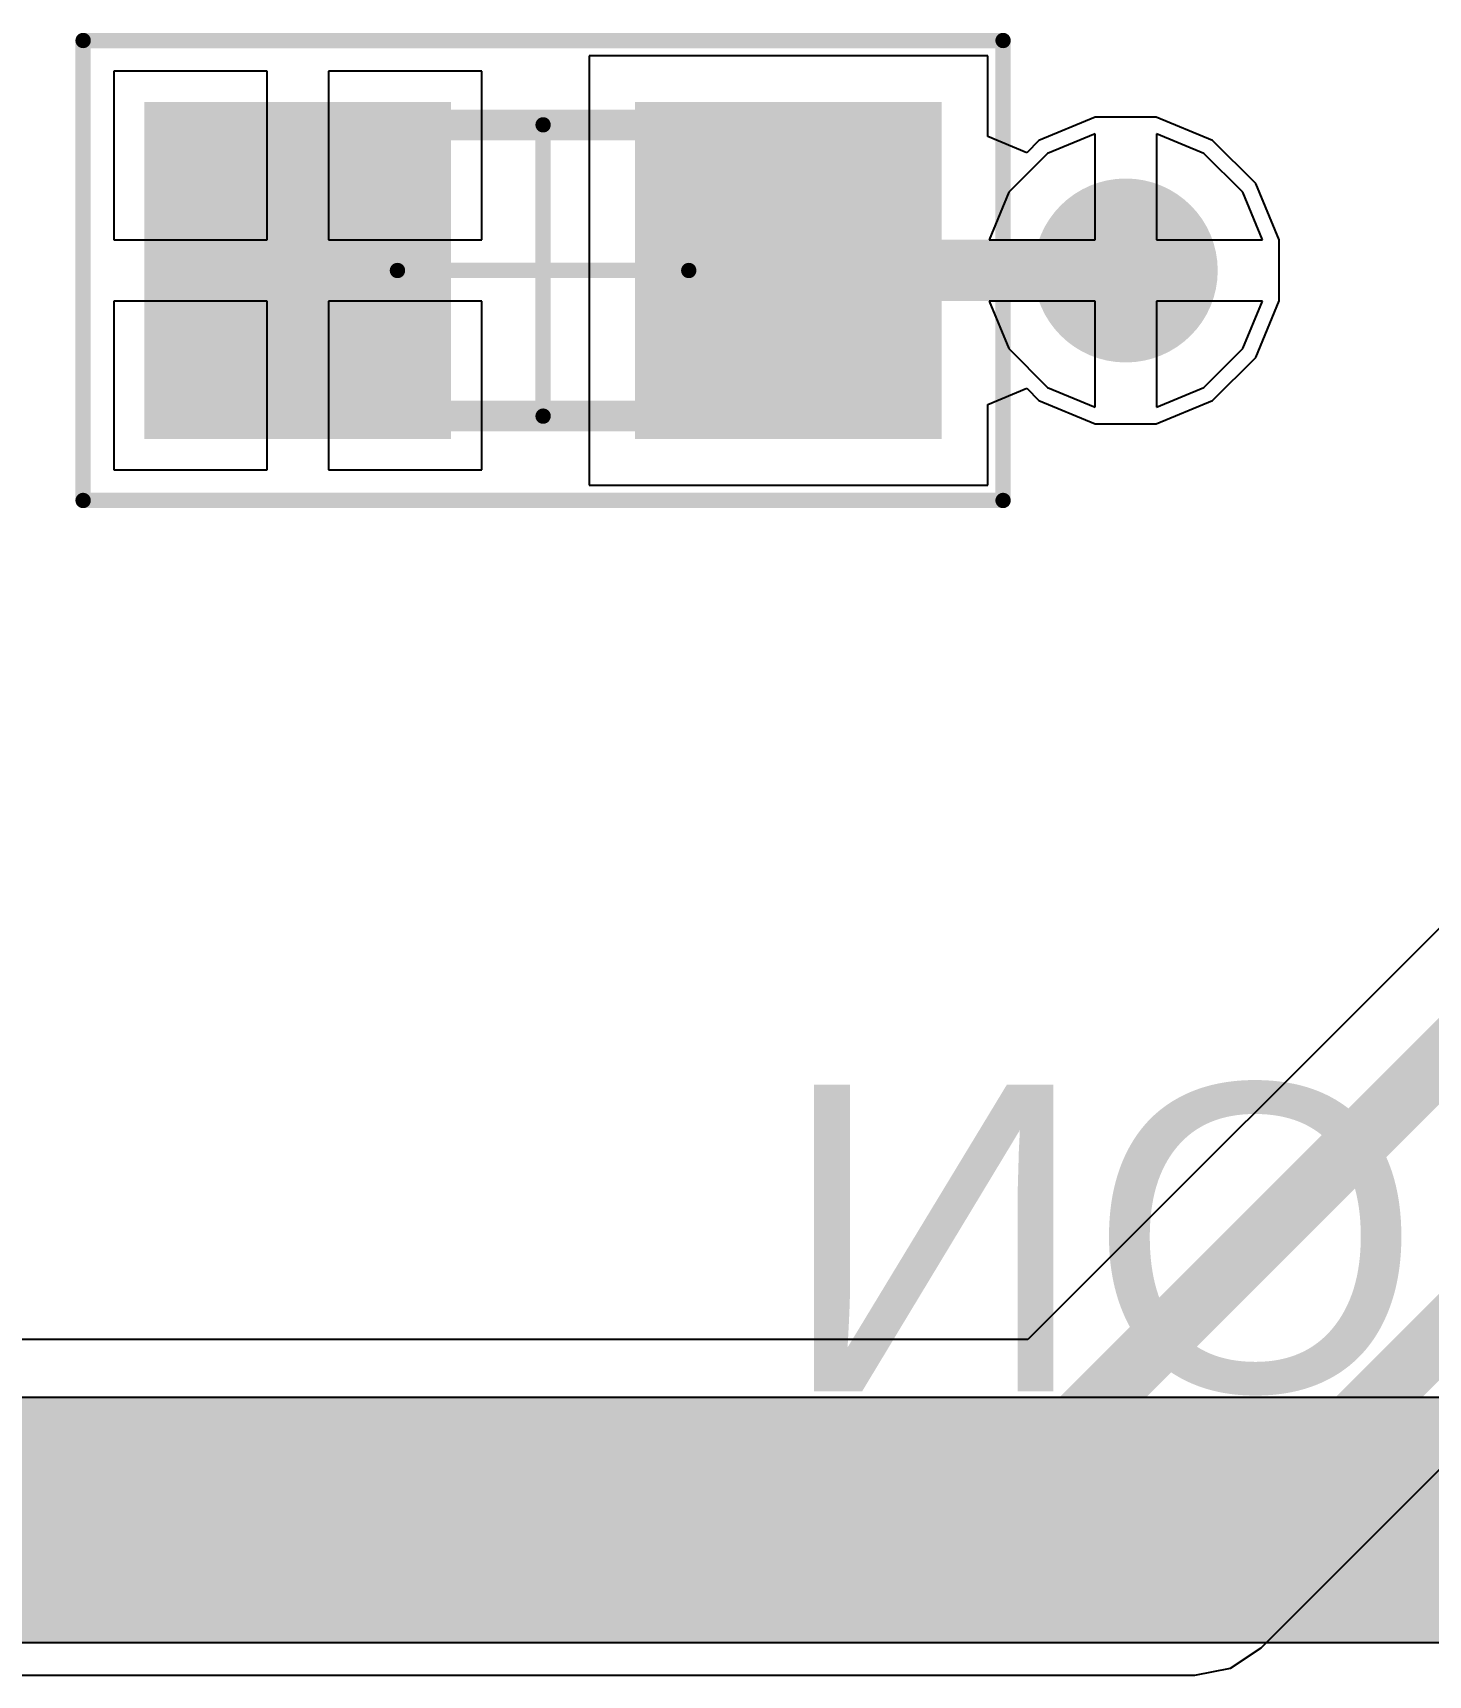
# Model space of a CAD drawing. Header units: inches. Extents: x -5 to 179, y -47 to 8.
# Drawn here: x 68.24 to 72.79, y -31.88 to -26.52 of the extents above; entities that cross this region are included whole.
import ezdxf

# ---------------------------------------------------------------- set-up
doc = ezdxf.new("R2010")
doc.units = ezdxf.units.IN
for name, color, linetype in [('Bottom 3D Body', 56, 'Continuous'), ('Bottom Courtyard', 56, 'Continuous'), ('Bottom Layer', 5, 'Continuous'), ('Bottom Overlay', 54, 'Continuous'), ('Bottom Paste', 16, 'Continuous'), ('Bottom Solder', 6, 'Continuous'), ('Mechanical 1', 6, 'Continuous'), ('Top Layer', 1, 'Continuous'), ('Top Solder', 216, 'Continuous'), ('Via Holes', 16, 'Continuous')]:
    doc.layers.add(name, color=color, linetype=linetype)
doc.styles.add('Arial', font='', dxfattribs={"height": 0.2})
doc.styles.get('Arial').set_extended_font_data('Arial')

# ---------------------------------------------------------------- blocks, each defined once
blk = doc.blocks.new('CAPC0603_1608_55_N_B_1007')
at = {"layer": 'Bottom Layer'}
for points in [[(-0.3499980299999999, 0.5000002699999999), (-0.34999803, -0.50000027), (-1.24999877, -0.5000002699999999), (-1.24999877, 0.50000027)], [(1.25000131, 0.5000002699999999), (1.25000131, -0.50000027), (0.3500005699999999, -0.5000002699999999), (0.3500005700000001, 0.50000027)]]:
    blk.add_hatch(color=5, dxfattribs=at).paths.add_polyline_path(points)
at = {"layer": 'Bottom Paste'}
for points in [[(-0.3499980299999999, 0.5000002699999999), (-0.34999803, -0.50000027), (-1.24999877, -0.5000002699999999), (-1.24999877, 0.50000027)], [(1.25000131, 0.5000002699999999), (1.25000131, -0.50000027), (0.3500005699999999, -0.5000002699999999), (0.3500005700000001, 0.50000027)]]:
    blk.add_hatch(color=16, dxfattribs=at).paths.add_polyline_path(points)
at = {"layer": 'Bottom Solder'}
for points in [[(-0.2999981299999999, 0.5500001699999999), (-0.29999813, -0.5500001700000001), (-1.29999867, -0.5500001699999999), (-1.29999867, 0.5500001700000001)], [(1.30000121, 0.5500001699999999), (1.30000121, -0.5500001700000001), (0.3000006699999999, -0.5500001699999999), (0.3000006700000001, 0.5500001700000001)]]:
    blk.add_hatch(color=6, dxfattribs=at).paths.add_polyline_path(points)
at = {"layer": 'Bottom 3D Body'}
for points in [[(-0.87499952, 0.47500032, 0.0999998, 0.0999998, 0), (0.8750020599999999, 0.47500032, 0.0999998, 0.0999998, 0)], [(-0.87499952, -0.47499778, 0.0999998, 0.0999998, 0), (-0.87499952, 0.47500032, 0.0999998, 0.0999998, 0)], [(0.8750020599999999, -0.47499778, 0.0999998, 0.0999998, 0), (0.8750020599999999, 0.47500032, 0.0999998, 0.0999998, 0)], [(-0.87499952, -0.47499778, 0.0999998, 0.0999998, 0), (0.8750020599999999, -0.47499778, 0.0999998, 0.0999998, 0)]]:
    blk.add_lwpolyline(points, format="xyseb", dxfattribs=at)
for points in [[(-0.8999982, 0.47500032, 0.0499999, 0.0499999, 1), (-0.8500008399999999, 0.47500032, 0.0499999, 0.0499999, 1)], [(-0.8999982, 0.47500032, 0.0499999, 0.0499999, 1), (-0.8500008399999999, 0.47500032, 0.0499999, 0.0499999, 1)], [(0.85000338, 0.47500032, 0.0499999, 0.0499999, 1), (0.90000074, 0.47500032, 0.0499999, 0.0499999, 1)], [(0.85000338, 0.47500032, 0.0499999, 0.0499999, 1), (0.90000074, 0.47500032, 0.0499999, 0.0499999, 1)], [(-0.8999982, -0.47499778, 0.0499999, 0.0499999, 1), (-0.8500008399999999, -0.47499778, 0.0499999, 0.0499999, 1)], [(-0.8999982, -0.47499778, 0.0499999, 0.0499999, 1), (-0.8500008399999999, -0.47499778, 0.0499999, 0.0499999, 1)], [(0.85000338, -0.47499778, 0.0499999, 0.0499999, 1), (0.90000074, -0.47499778, 0.0499999, 0.0499999, 1)], [(0.85000338, -0.47499778, 0.0499999, 0.0499999, 1), (0.90000074, -0.47499778, 0.0499999, 0.0499999, 1)]]:
    blk.add_lwpolyline(points, format="xyseb", close=True, dxfattribs=at)
at = {"layer": 'Bottom Courtyard'}
for points in [[(-1.49999954, 0.75000104, 0.0499999, 0.0499999, 0), (1.50000208, 0.75000104, 0.0499999, 0.0499999, 0)], [(-1.49999954, -0.7499985, 0.0499999, 0.0499999, 0), (-1.49999954, 0.75000104, 0.0499999, 0.0499999, 0)], [(1.50000208, -0.7499985, 0.0499999, 0.0499999, 0), (1.50000208, 0.75000104, 0.0499999, 0.0499999, 0)], [(2.54e-06, -0.47499778, 0.0499999, 0.0499999, 0), (2.54e-06, 0.47500032, 0.0499999, 0.0499999, 0)], [(-0.47499778, 0, 0.0499999, 0.0499999, 0), (0.47500286, 0, 0.0499999, 0.0499999, 0)], [(-1.49999954, -0.7499985, 0.0499999, 0.0499999, 0), (1.50000208, -0.7499985, 0.0499999, 0.0499999, 0)]]:
    blk.add_lwpolyline(points, format="xyseb", dxfattribs=at)
for points in [[(-1.51249888, 0.75000104, 0.02499868, 0.02499868, 1), (-1.4875002, 0.75000104, 0.02499868, 0.02499868, 1)], [(-1.51249888, 0.75000104, 0.02499868, 0.02499868, 1), (-1.4875002, 0.75000104, 0.02499868, 0.02499868, 1)], [(1.48750274, 0.75000104, 0.02499868, 0.02499868, 1), (1.51250142, 0.75000104, 0.02499868, 0.02499868, 1)], [(1.48750274, 0.75000104, 0.02499868, 0.02499868, 1), (1.51250142, 0.75000104, 0.02499868, 0.02499868, 1)], [(-0.0124968, 0.47500032, 0.02499868, 0.02499868, 1), (0.01250188, 0.47500032, 0.02499868, 0.02499868, 1)], [(-0.48749712, 0, 0.02499868, 0.02499868, 1), (-0.46249844, 0, 0.02499868, 0.02499868, 1)], [(0.46250352, 0, 0.02499868, 0.02499868, 1), (0.4875022, 0, 0.02499868, 0.02499868, 1)], [(-0.0124968, -0.47499778, 0.02499868, 0.02499868, 1), (0.01250188, -0.47499778, 0.02499868, 0.02499868, 1)], [(-1.51249888, -0.7499985, 0.02499868, 0.02499868, 1), (-1.4875002, -0.7499985, 0.02499868, 0.02499868, 1)], [(-1.51249888, -0.7499985, 0.02499868, 0.02499868, 1), (-1.4875002, -0.7499985, 0.02499868, 0.02499868, 1)], [(1.48750274, -0.7499985, 0.02499868, 0.02499868, 1), (1.51250142, -0.7499985, 0.02499868, 0.02499868, 1)], [(1.48750274, -0.7499985, 0.02499868, 0.02499868, 1), (1.51250142, -0.7499985, 0.02499868, 0.02499868, 1)]]:
    blk.add_lwpolyline(points, format="xyseb", close=True, dxfattribs=at)

msp = doc.modelspace()

# ---------------------------------------------------------------- hatches: boundary and pattern name
at = {"layer": 'Bottom Layer'}
h = msp.add_hatch(color=5, dxfattribs=at)
edge = h.paths.add_edge_path()
edge.add_arc((71.79999864, -27.29999874), 0.2999994, 0, 360)
at = {"layer": 'Top Layer'}
h = msp.add_hatch(color=1, dxfattribs=at)
edge = h.paths.add_edge_path()
edge.add_arc((71.79999864, -27.29999874), 0.2999994, 0, 360)
at = {"layer": 'Via Holes'}
h = msp.add_hatch(color=7, dxfattribs=at)
edge = h.paths.add_edge_path()
edge.add_arc((71.79999864, -27.29999874), 0.1499997, 0, 360)

# ---------------------------------------------------------------- linework, layer by layer
at = {"layer": 'Bottom Layer'}
for p, q in [((71.34999954, -26.60000014), (70.05000213999999, -26.60000014)), ((70.05000213999999, -26.60000014), (70.05000213999999, -27.99999734)), ((71.34999954, -26.86328384), (71.34999954, -26.60000014)), ((69.00000424, -26.65000004), (68.5000027, -26.65000004)), ((68.5000027, -26.65000004), (68.5000027, -27.20000148)), ((69.00000424, -27.20000148), (69.00000424, -26.65000004)), ((69.7000003, -26.65000004), (69.20000384, -26.65000004)), ((69.20000384, -26.65000004), (69.20000384, -27.20000148)), ((69.7000003, -27.20000148), (69.7000003, -26.65000004)), ((71.70054239999999, -26.79999974), (71.51677086, -26.87611846)), ((71.89945488, -26.79999974), (71.70054239999999, -26.79999974)), ((72.08322641999999, -26.87611846), (71.89945488, -26.79999974)), ((71.47699954, -26.91588978), (71.34999954, -26.86328384)), ((71.51677086, -26.87611846), (71.47699954, -26.91588978)), ((72.22387892, -27.01677096), (72.08322641999999, -26.87611846)), ((72.29999763999999, -27.2005425), (72.22387892, -27.01677096)), ((68.5000027, -27.20000148), (69.00000424, -27.20000148)), ((69.20000384, -27.20000148), (69.7000003, -27.20000148)), ((72.29999763999999, -27.39945498), (72.29999763999999, -27.2005425)), ((69.00000424, -27.40000108), (68.5000027, -27.40000108)), ((68.5000027, -27.40000108), (68.5000027, -27.94999744)), ((69.00000424, -27.94999744), (69.00000424, -27.40000108)), ((69.7000003, -27.40000108), (69.20000384, -27.40000108)), ((69.20000384, -27.40000108), (69.20000384, -27.94999744)), ((69.7000003, -27.94999744), (69.7000003, -27.40000108)), ((72.22387892, -27.58322652), (72.29999763999999, -27.39945498)), ((72.08322641999999, -27.72387902), (72.22387892, -27.58322652)), ((71.34999954, -27.73671364), (71.47699954, -27.6841077)), ((71.47699954, -27.6841077), (71.51677086, -27.72387902)), ((71.34999954, -27.99999734), (71.34999954, -27.73671364)), ((71.51677086, -27.72387902), (71.70054239999999, -27.79999774)), ((71.89945488, -27.79999774), (72.08322641999999, -27.72387902)), ((71.70054239999999, -27.79999774), (71.89945488, -27.79999774)), ((68.5000027, -27.94999744), (69.00000424, -27.94999744)), ((69.20000384, -27.94999744), (69.7000003, -27.94999744)), ((70.05000213999999, -27.99999734), (71.34999954, -27.99999734)), ((72.91912264, -29.34829792), (71.48114228, -30.78627828)), ((72.24128807999999, -31.7912877), (73.75766808, -30.2749077)), ((71.48114228, -30.78627828), (49.76885398, -30.78627828)), ((72.14205282, -31.85759186), (72.24128807999999, -31.7912877)), ((72.02499945999999, -31.88087858), (72.14205282, -31.85759186)), ((49.52500128, -31.88087604), (72.02498676, -31.88087604)), ((72.02498676, -31.88087604), (72.02499945999999, -31.88087858))]:
    msp.add_line(p, q, dxfattribs=at)
for points in [[(70.70000083999999, -27.29999874, 0.1999996, 0.1999996, 0), (71.79999864, -27.29999874, 0.1999996, 0.1999996, 0)], [(71.60784256, -31.09215524, 0.1999996, 0.1999996, 0), (73.2249996, -29.4749982, 0.1999996, 0.1999996, 0)], [(72.02499945999999, -31.57499908, 0.1999996, 0.1999996, 0), (73.82500094, -29.7749976, 0.1999996, 0.1999996, 0)], [(49.64215624, -31.09215524, 0.1999996, 0.1999996, 0), (71.60784256, -31.09215524, 0.1999996, 0.1999996, 0)], [(49.52500128, -31.57499908, 0.1999996, 0.1999996, 0), (72.02499945999999, -31.57499908, 0.1999996, 0.1999996, 0)]]:
    msp.add_lwpolyline(points, format="xyseb", dxfattribs=at)
for points in [[(70.65000094, -27.29999874, 0.0999998, 0.0999998, 1), (70.75000074, -27.29999874, 0.0999998, 0.0999998, 1)], [(71.74999874, -27.29999874, 0.0999998, 0.0999998, 1), (71.84999854, -27.29999874, 0.0999998, 0.0999998, 1)], [(71.55784265999999, -31.09215524, 0.0999998, 0.0999998, 1), (71.65784246, -31.09215524, 0.0999998, 0.0999998, 1)], [(71.55784265999999, -31.09215524, 0.0999998, 0.0999998, 1), (71.65784246, -31.09215524, 0.0999998, 0.0999998, 1)], [(71.97499956, -31.57499908, 0.0999998, 0.0999998, 1), (72.07499935999999, -31.57499908, 0.0999998, 0.0999998, 1)], [(71.97499956, -31.57499908, 0.0999998, 0.0999998, 1), (72.07499935999999, -31.57499908, 0.0999998, 0.0999998, 1)]]:
    msp.add_lwpolyline(points, format="xyseb", close=True, dxfattribs=at)
at = {"layer": 'Mechanical 1'}
msp.add_lwpolyline([(10.92499212, -31.37500456, 0.8000009399999999, 0.8000009399999999, 0), (78.32499956, -31.37499948, 0.8000009399999999, 0.8000009399999999, 0)], format="xyseb", dxfattribs=at)
at = {"layer": 'Top Layer'}
for p, q in [((71.69999884, -26.85434558), (71.5450944, -26.91850852)), ((71.69999884, -27.19999894), (71.69999884, -26.85434558)), ((72.05490288, -26.91850852), (71.89999843999999, -26.85434558)), ((71.89999843999999, -26.85434558), (71.89999843999999, -27.19999894)), ((71.5450944, -26.91850852), (71.41850842, -27.0450945)), ((72.18148885999999, -27.0450945), (72.05490288, -26.91850852)), ((71.41850842, -27.0450945), (71.35434547999999, -27.19999894)), ((72.2456518, -27.19999894), (72.18148885999999, -27.0450945)), ((71.35434547999999, -27.19999894), (71.69999884, -27.19999894)), ((71.89999843999999, -27.19999894), (72.2456518, -27.19999894)), ((71.69999884, -27.39999854), (71.35434547999999, -27.39999854)), ((71.35434547999999, -27.39999854), (71.41850842, -27.55490298)), ((71.69999884, -27.7456519), (71.69999884, -27.39999854)), ((72.2456518, -27.39999854), (71.89999843999999, -27.39999854)), ((71.89999843999999, -27.39999854), (71.89999843999999, -27.7456519)), ((72.18148885999999, -27.55490298), (72.2456518, -27.39999854)), ((71.41850842, -27.55490298), (71.5450944, -27.68148896)), ((72.05490288, -27.68148896), (72.18148885999999, -27.55490298)), ((71.5450944, -27.68148896), (71.69999884, -27.7456519)), ((71.89999843999999, -27.7456519), (72.05490288, -27.68148896))]:
    msp.add_line(p, q, dxfattribs=at)
at = {"layer": 'Top Solder'}
for p, q in [((60.27405776, -30.97462182), (78.32499956, -30.97461928)), ((78.15915788, -31.77537968), (31.80158232, -31.77538222))]:
    msp.add_line(p, q, dxfattribs=at)

# ---------------------------------------------------------------- block references
msp.add_blockref('CAPC0603_1608_55_N_B_1007', (69.8999999, -27.29999874))

# ---------------------------------------------------------------- texts
at = {"layer": 'Bottom Overlay', "style": 'Arial', "text_generation_flag": 2}
msp.add_text('ON', height=1.00000054, rotation=360, dxfattribs=at).set_placement((72.76500052, -30.95499524))

doc.saveas('drawing.dxf')
